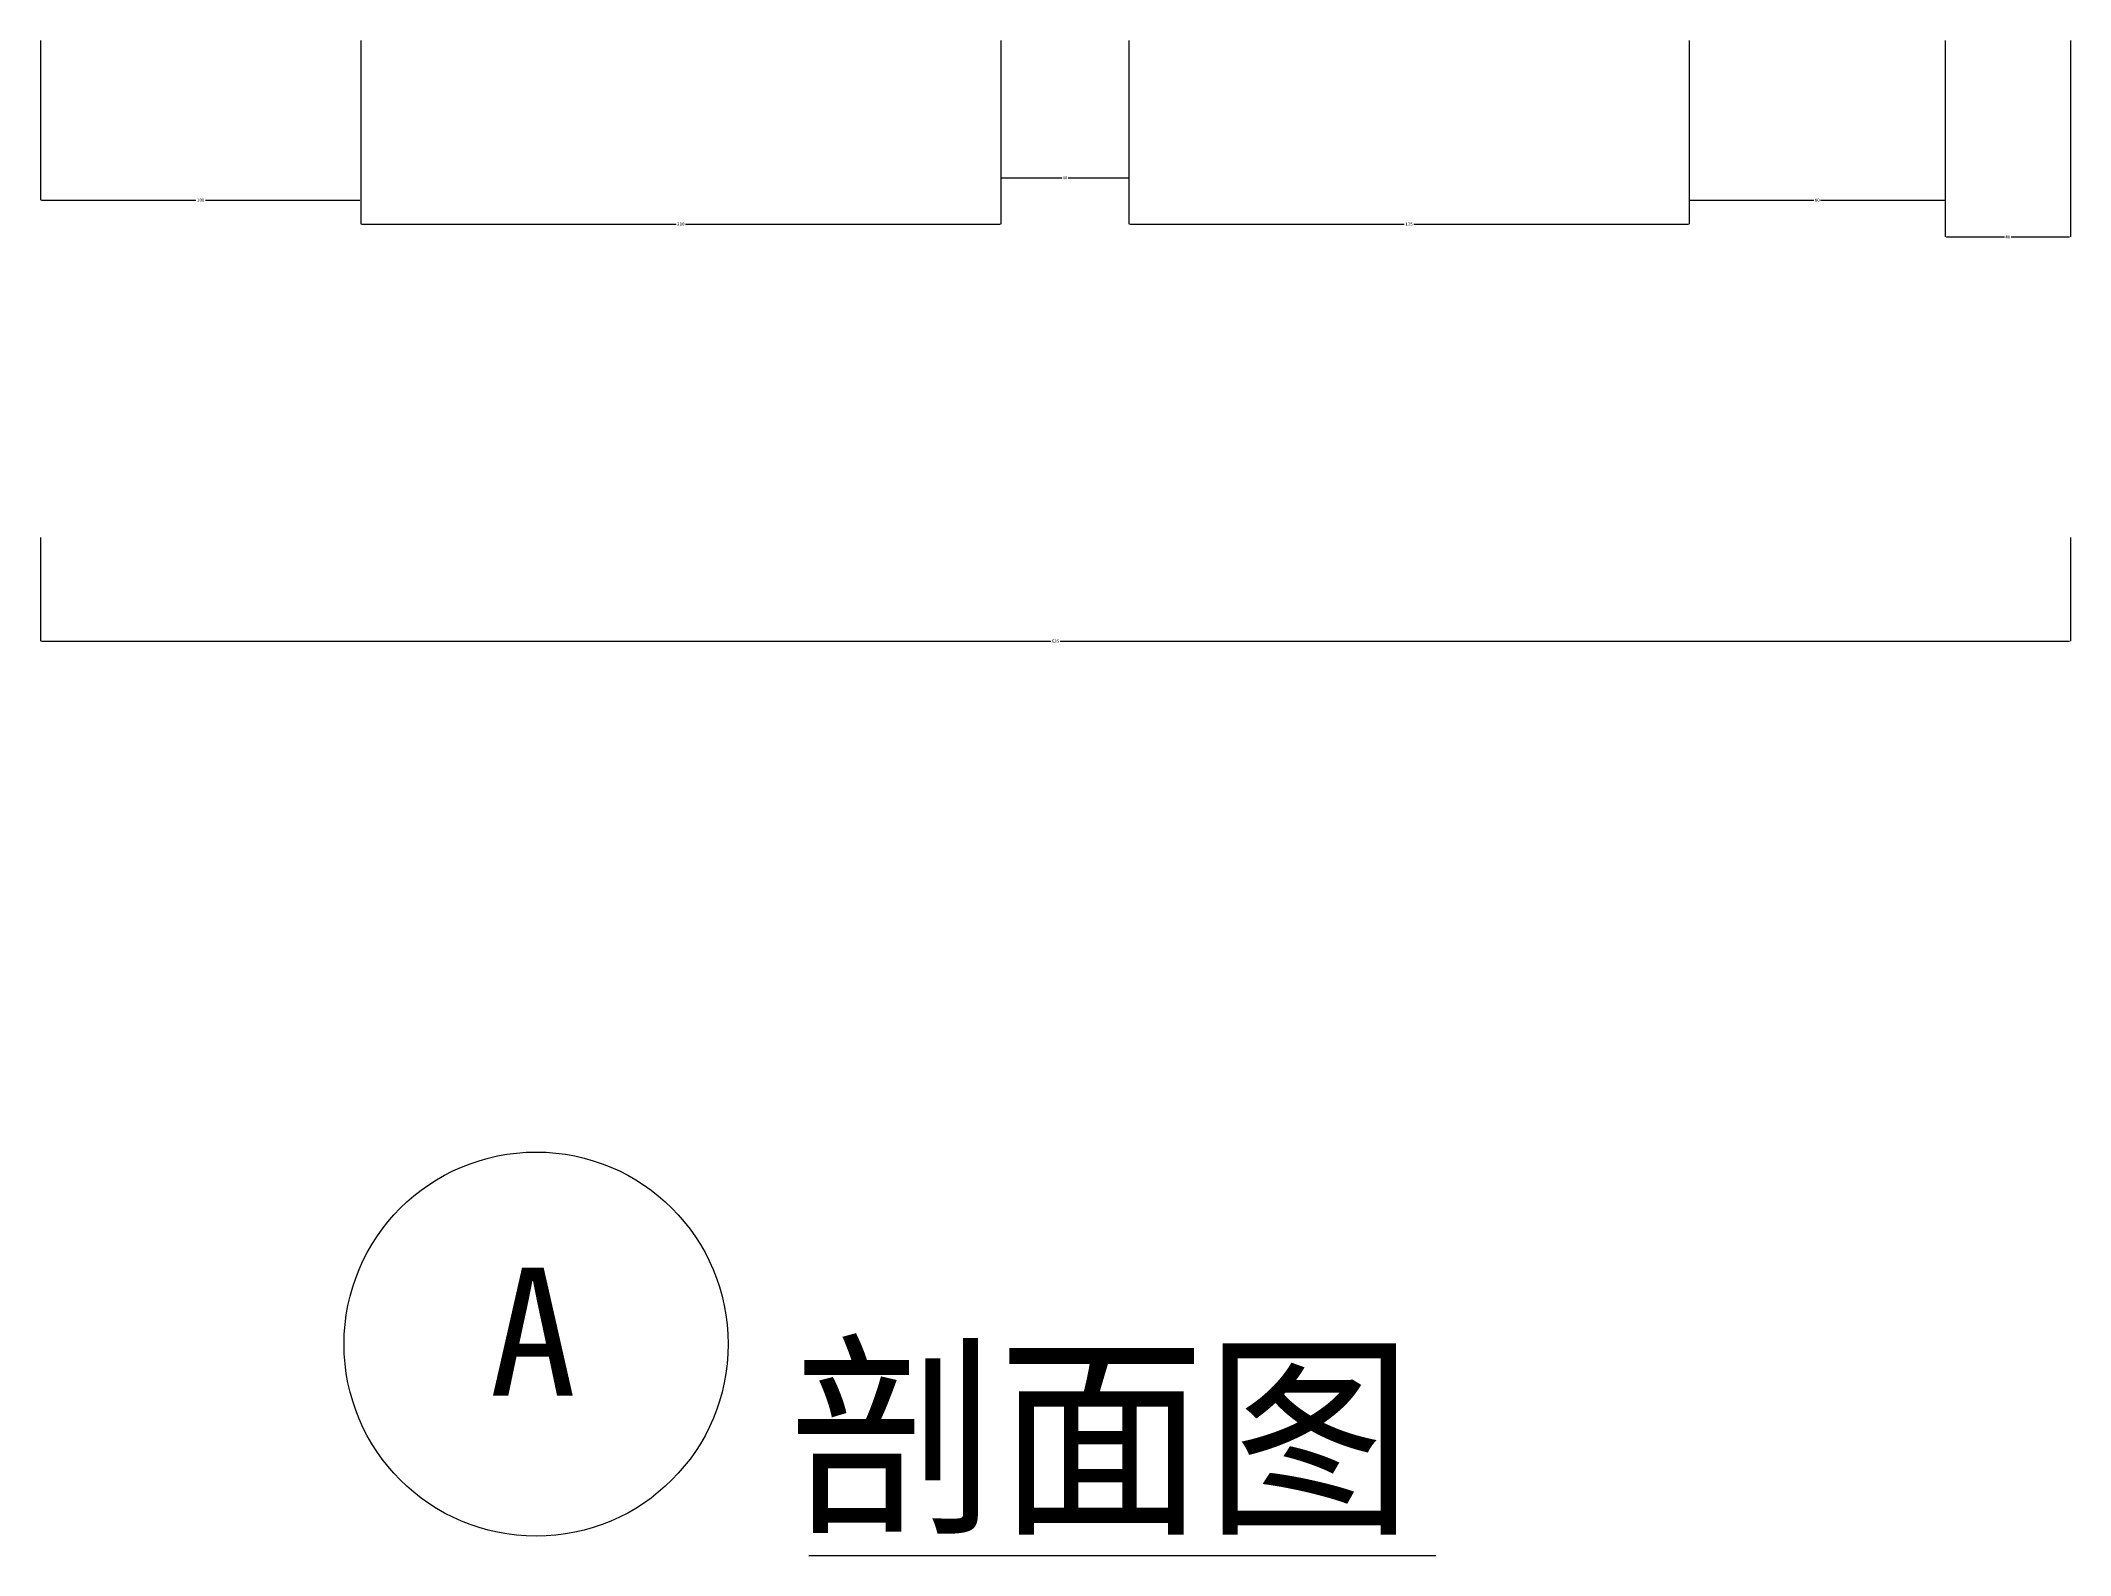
# Model space of a CAD drawing. Header units: metres. Extents: x 38 to 3506, y 780 to 4811.
# Drawn here: x 2178 to 2812, y 780 to 1253 of the extents above; entities that cross this region are included whole.
import ezdxf

# ---------------------------------------------------------------- set-up
doc = ezdxf.new("R2010")
doc.units = ezdxf.units.M
doc.layers.add('3', color=3, linetype='Continuous')
doc.layers.add('TEXT', color=3, linetype='Continuous')
doc.dimstyles.get("Standard").update_dxf_attribs({"dimtxt": 2.5, "dimasz": 2.5, "dimexe": 1.25, "dimexo": 0.625, "dimtad": 1, "dimcen": 2.5, "dimazin": 3, "dimtfac": 1, "dimtmove": 0, "dimatfit": 3})

# ---------------------------------------------------------------- blocks, each defined once
blk = doc.blocks.new('*D1')
for p, q in [((2478.01, 1253.3), (2478.01, 1210.47)), ((2518.01, 1253.3), (2518.01, 1210.47)), ((2478.26, 1210.47), (2497.01, 1210.47)), ((2499.01, 1210.47), (2517.76, 1210.47))]:
    blk.add_line(p, q)
at = {"layer": 'Defpoints'}
for p in [(2478.01, 1253.3), (2518.01, 1253.3), (2478.01, 1210.47)]:
    blk.add_point(p, dxfattribs=at)
at = {"layer": '3', "insert": (2498.01, 1210.47), "char_height": 1, "attachment_point": 5}
blk.add_mtext('40', dxfattribs=at)
blk = doc.blocks.new('*D2')
for p, q in [((2178.01, 1098.04), (2178.01, 1065.73)), ((2812.11, 1098.04), (2812.11, 1065.73)), ((2178.26, 1065.73), (2493.56, 1065.73)), ((2496.56, 1065.73), (2811.86, 1065.73))]:
    blk.add_line(p, q)
at = {"layer": 'Defpoints'}
for p in [(2178.01, 1098.04), (2812.11, 1098.04), (2178.01, 1065.73)]:
    blk.add_point(p, dxfattribs=at)
at = {"layer": '3', "insert": (2495.06, 1065.73), "char_height": 1, "attachment_point": 5}
blk.add_mtext('635', dxfattribs=at)
blk = doc.blocks.new('*D31')
for p, q in [((2278.01, 1253.3), (2278.01, 1195.99)), ((2478.01, 1253.3), (2478.01, 1195.99)), ((2278.26, 1195.99), (2376.51, 1195.99)), ((2379.51, 1195.99), (2477.76, 1195.99))]:
    blk.add_line(p, q)
at = {"layer": 'Defpoints'}
for p in [(2278.01, 1253.3), (2478.01, 1253.3), (2278.01, 1195.99)]:
    blk.add_point(p, dxfattribs=at)
at = {"layer": '3', "insert": (2378.01, 1195.99), "char_height": 1, "attachment_point": 5}
blk.add_mtext('200', dxfattribs=at)
blk = doc.blocks.new('*D32')
for p, q in [((2178.01, 1253.3), (2178.01, 1203.49)), ((2278.01, 1253.3), (2278.01, 1203.49)), ((2178.26, 1203.49), (2226.51, 1203.49)), ((2229.51, 1203.49), (2277.76, 1203.49))]:
    blk.add_line(p, q)
at = {"layer": 'Defpoints'}
for p in [(2178.01, 1253.3), (2278.01, 1253.3), (2178.01, 1203.49)]:
    blk.add_point(p, dxfattribs=at)
at = {"layer": '3', "insert": (2228.01, 1203.49), "char_height": 1, "attachment_point": 5}
blk.add_mtext('100', dxfattribs=at)
blk = doc.blocks.new('*D35')
for p, q in [((2693.01, 1253.3), (2693.01, 1203.49)), ((2773.01, 1253.3), (2773.01, 1203.49)), ((2693.26, 1203.49), (2732.01, 1203.49)), ((2734.01, 1203.49), (2772.76, 1203.49))]:
    blk.add_line(p, q)
at = {"layer": 'Defpoints'}
for p in [(2693.01, 1253.3), (2773.01, 1253.3), (2693.01, 1203.49)]:
    blk.add_point(p, dxfattribs=at)
at = {"layer": '3', "insert": (2733.01, 1203.49), "char_height": 1, "attachment_point": 5}
blk.add_mtext('80', dxfattribs=at)
blk = doc.blocks.new('*D36')
for p, q in [((2518.01, 1253.3), (2518.01, 1195.99)), ((2693.01, 1253.3), (2693.01, 1195.99)), ((2518.26, 1195.99), (2604.01, 1195.99)), ((2607.01, 1195.99), (2692.76, 1195.99))]:
    blk.add_line(p, q)
at = {"layer": 'Defpoints'}
for p in [(2518.01, 1253.3), (2693.01, 1253.3), (2518.01, 1195.99)]:
    blk.add_point(p, dxfattribs=at)
at = {"layer": '3', "insert": (2605.51, 1195.99), "char_height": 1, "attachment_point": 5}
blk.add_mtext('175', dxfattribs=at)
blk = doc.blocks.new('*D37')
for p, q in [((2773.01, 1253.3), (2773.01, 1191.99)), ((2812.11, 1253.3), (2812.11, 1191.99)), ((2773.26, 1191.99), (2791.56, 1191.99)), ((2793.56, 1191.99), (2811.86, 1191.99))]:
    blk.add_line(p, q)
at = {"layer": 'Defpoints'}
for p in [(2773.01, 1253.3), (2812.11, 1253.3), (2773.01, 1191.99)]:
    blk.add_point(p, dxfattribs=at)
at = {"layer": '3', "insert": (2792.56, 1191.99), "char_height": 1, "attachment_point": 5}
blk.add_mtext('40', dxfattribs=at)

msp = doc.modelspace()

# ---------------------------------------------------------------- linework, layer by layer
at = {"layer": 'TEXT'}
msp.add_line((2418, 780.12), (2613.92, 780.12), dxfattribs=at)
msp.add_circle((2332.81, 846.12), 60, dxfattribs=at)

# ---------------------------------------------------------------- texts
for s, height, p in [('A', 40, (2318.18, 830.03)), ('剖面图', 50, (2411.87, 792.07))]:
    msp.add_text(s, height=height, dxfattribs=at).set_placement(p)

# ---------------------------------------------------------------- dimensions: what is measured, and where the dimension line sits
at = {"layer": '3'}
for base, p1, p2, picture, middle in [((2178.01, 1203.49), (2178.01, 1253.3), (2278.01, 1253.3), '*D32', (2228.01, 1203.49)), ((2278.01, 1195.99), (2278.01, 1253.3), (2478.01, 1253.3), '*D31', (2378.01, 1195.99)), ((2478.01, 1210.47), (2478.01, 1253.3), (2518.01, 1253.3), '*D1', (2498.01, 1210.47)), ((2518.01, 1195.99), (2518.01, 1253.3), (2693.01, 1253.3), '*D36', (2605.51, 1195.99)), ((2693.01, 1203.49), (2693.01, 1253.3), (2773.01, 1253.3), '*D35', (2733.01, 1203.49))]:
    dim = msp.add_linear_dim(base=base, p1=p1, p2=p2, dimstyle='Standard', dxfattribs=at)
    dim.commit()
    dim.dimension.update_dxf_attribs({"geometry": picture, "text_midpoint": middle})
for base, p1, p2, text, picture, middle in [((2773.01, 1191.99), (2773.01, 1253.3), (2812.11, 1253.3), '40', '*D37', (2792.56, 1191.99)), ((2178.01, 1065.73), (2178.01, 1098.04), (2812.11, 1098.04), '635', '*D2', (2495.06, 1065.73))]:
    dim = msp.add_linear_dim(base=base, p1=p1, p2=p2, text=text, dimstyle='Standard', dxfattribs=at)
    dim.commit()
    dim.dimension.update_dxf_attribs({"geometry": picture, "text_midpoint": middle})

doc.saveas('drawing.dxf')
